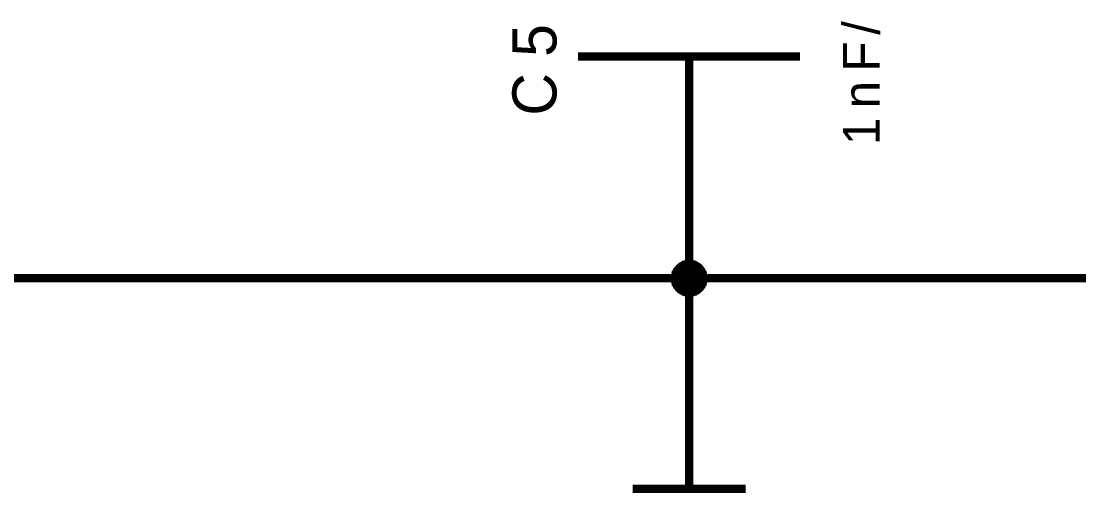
# Model space of a CAD drawing. Header units: millimetres. Extents: x 0 to 420, y 0 to 297.
# Drawn here: x 145.95 to 184.07, y 54.76 to 71.76 of the extents above; entities that cross this region are included whole.
import ezdxf

# ---------------------------------------------------------------- set-up
doc = ezdxf.new("R2010")
doc.units = ezdxf.units.MM
doc.layers.add('Sheet', color=255, linetype='Continuous')

msp = doc.modelspace()

# ---------------------------------------------------------------- linework, layer by layer
at = {"layer": 'Sheet'}
for points, const_width in [([(166.024, 70.491), (174.018, 70.491)], 0.3), ([(170.029, 70.491), (170.029, 67.494)], 0.3), ([(170.029, 67.494), (170.029, 62.493)], 0.3), ([(169.516, 62.493), (169.516, 62.526), (169.516, 62.543), (169.516, 62.576), (169.533, 62.593), (169.533, 62.626), (169.533, 62.642), (169.549, 62.675), (169.549, 62.692), (169.566, 62.708), (169.582, 62.742), (169.599, 62.758), (169.599, 62.775), (169.615, 62.791), (169.632, 62.824), (169.648, 62.841), (169.665, 62.857), (169.682, 62.874), (169.698, 62.891), (169.731, 62.907), (169.748, 62.924), (169.764, 62.924), (169.781, 62.94), (169.814, 62.957), (169.831, 62.973), (169.847, 62.973), (169.88, 62.99), (169.897, 62.99), (169.93, 62.99), (169.946, 63.007), (169.98, 63.007), (169.996, 63.007), (170.029, 63.007)], 0.3), ([(169.516, 62.493), (169.516, 62.526), (169.516, 62.543), (169.516, 62.576), (169.533, 62.593), (169.533, 62.626), (169.533, 62.642), (169.549, 62.675), (169.549, 62.692), (169.566, 62.708), (169.582, 62.742), (169.599, 62.758), (169.599, 62.775), (169.615, 62.791), (169.632, 62.824), (169.648, 62.841), (169.665, 62.857), (169.682, 62.874), (169.698, 62.891), (169.731, 62.907), (169.748, 62.924), (169.764, 62.924), (169.781, 62.94), (169.814, 62.957), (169.831, 62.973), (169.847, 62.973), (169.88, 62.99), (169.897, 62.99), (169.93, 62.99), (169.946, 63.007), (169.98, 63.007), (169.996, 63.007), (170.029, 63.007)], 0.3), ([(169.516, 62.493), (169.516, 62.526), (169.516, 62.543), (169.516, 62.576), (169.533, 62.593), (169.533, 62.626), (169.533, 62.642), (169.549, 62.675), (169.549, 62.692), (169.566, 62.708), (169.582, 62.742), (169.599, 62.758), (169.599, 62.775), (169.615, 62.791), (169.632, 62.824), (169.648, 62.841), (169.665, 62.857), (169.682, 62.874), (169.698, 62.891), (169.731, 62.907), (169.748, 62.924), (169.764, 62.924), (169.781, 62.94), (169.814, 62.957), (169.831, 62.973), (169.847, 62.973), (169.88, 62.99), (169.897, 62.99), (169.93, 62.99), (169.946, 63.007), (169.98, 63.007), (169.996, 63.007), (170.029, 63.007)], 0.3), ([(169.516, 62.493), (169.516, 62.526), (169.516, 62.543), (169.516, 62.576), (169.533, 62.593), (169.533, 62.626), (169.533, 62.642), (169.549, 62.675), (169.549, 62.692), (169.566, 62.708), (169.582, 62.742), (169.599, 62.758), (169.599, 62.775), (169.615, 62.791), (169.632, 62.824), (169.648, 62.841), (169.665, 62.857), (169.682, 62.874), (169.698, 62.891), (169.731, 62.907), (169.748, 62.924), (169.764, 62.924), (169.781, 62.94), (169.814, 62.957), (169.831, 62.973), (169.847, 62.973), (169.88, 62.99), (169.897, 62.99), (169.93, 62.99), (169.946, 63.007), (169.98, 63.007), (169.996, 63.007), (170.029, 63.007)], 0.3), ([(169.516, 62.493), (169.516, 62.526), (169.516, 62.543), (169.516, 62.576), (169.533, 62.593), (169.533, 62.626), (169.533, 62.642), (169.549, 62.675), (169.549, 62.692), (169.566, 62.708), (169.582, 62.742), (169.599, 62.758), (169.599, 62.775), (169.615, 62.791), (169.632, 62.824), (169.648, 62.841), (169.665, 62.857), (169.682, 62.874), (169.698, 62.891), (169.731, 62.907), (169.748, 62.924), (169.764, 62.924), (169.781, 62.94), (169.814, 62.957), (169.831, 62.973), (169.847, 62.973), (169.88, 62.99), (169.897, 62.99), (169.93, 62.99), (169.946, 63.007), (169.98, 63.007), (169.996, 63.007), (170.029, 63.007)], 0.3), ([(169.516, 62.493), (169.516, 62.526), (169.516, 62.543), (169.516, 62.576), (169.533, 62.593), (169.533, 62.626), (169.533, 62.642), (169.549, 62.675), (169.549, 62.692), (169.566, 62.708), (169.582, 62.742), (169.599, 62.758), (169.599, 62.775), (169.615, 62.791), (169.632, 62.824), (169.648, 62.841), (169.665, 62.857), (169.682, 62.874), (169.698, 62.891), (169.731, 62.907), (169.748, 62.924), (169.764, 62.924), (169.781, 62.94), (169.814, 62.957), (169.831, 62.973), (169.847, 62.973), (169.88, 62.99), (169.897, 62.99), (169.93, 62.99), (169.946, 63.007), (169.98, 63.007), (169.996, 63.007), (170.029, 63.007)], 0.3), ([(169.516, 62.493), (169.516, 62.526), (169.516, 62.543), (169.516, 62.576), (169.533, 62.593), (169.533, 62.626), (169.533, 62.642), (169.549, 62.675), (169.549, 62.692), (169.566, 62.708), (169.582, 62.742), (169.599, 62.758), (169.599, 62.775), (169.615, 62.791), (169.632, 62.824), (169.648, 62.841), (169.665, 62.857), (169.682, 62.874), (169.698, 62.891), (169.731, 62.907), (169.748, 62.924), (169.764, 62.924), (169.781, 62.94), (169.814, 62.957), (169.831, 62.973), (169.847, 62.973), (169.88, 62.99), (169.897, 62.99), (169.93, 62.99), (169.946, 63.007), (169.98, 63.007), (169.996, 63.007), (170.029, 63.007)], 0.0991), ([(169.516, 62.493), (169.516, 62.526), (169.516, 62.543), (169.516, 62.576), (169.533, 62.593), (169.533, 62.626), (169.533, 62.642), (169.549, 62.675), (169.549, 62.692), (169.566, 62.708), (169.582, 62.742), (169.599, 62.758), (169.599, 62.775), (169.615, 62.791), (169.632, 62.824), (169.648, 62.841), (169.665, 62.857), (169.682, 62.874), (169.698, 62.891), (169.731, 62.907), (169.748, 62.924), (169.764, 62.924), (169.781, 62.94), (169.814, 62.957), (169.831, 62.973), (169.847, 62.973), (169.88, 62.99), (169.897, 62.99), (169.93, 62.99), (169.946, 63.007), (169.98, 63.007), (169.996, 63.007), (170.029, 63.007)], 0.0991), ([(169.516, 62.493), (169.516, 62.526), (169.516, 62.543), (169.516, 62.576), (169.533, 62.593), (169.533, 62.626), (169.533, 62.642), (169.549, 62.675), (169.549, 62.692), (169.566, 62.708), (169.582, 62.742), (169.599, 62.758), (169.599, 62.775), (169.615, 62.791), (169.632, 62.824), (169.648, 62.841), (169.665, 62.857), (169.682, 62.874), (169.698, 62.891), (169.731, 62.907), (169.748, 62.924), (169.764, 62.924), (169.781, 62.94), (169.814, 62.957), (169.831, 62.973), (169.847, 62.973), (169.88, 62.99), (169.897, 62.99), (169.93, 62.99), (169.946, 63.007), (169.98, 63.007), (169.996, 63.007), (170.029, 63.007)], 0.0991), ([(169.516, 62.493), (169.516, 62.526), (169.516, 62.543), (169.516, 62.576), (169.533, 62.593), (169.533, 62.626), (169.533, 62.642), (169.549, 62.675), (169.549, 62.692), (169.566, 62.708), (169.582, 62.742), (169.599, 62.758), (169.599, 62.775), (169.615, 62.791), (169.632, 62.824), (169.648, 62.841), (169.665, 62.857), (169.682, 62.874), (169.698, 62.891), (169.731, 62.907), (169.748, 62.924), (169.764, 62.924), (169.781, 62.94), (169.814, 62.957), (169.831, 62.973), (169.847, 62.973), (169.88, 62.99), (169.897, 62.99), (169.93, 62.99), (169.946, 63.007), (169.98, 63.007), (169.996, 63.007), (170.029, 63.007)], 0.0991), ([(169.516, 62.493), (169.516, 62.526), (169.516, 62.543), (169.516, 62.576), (169.533, 62.593), (169.533, 62.626), (169.533, 62.642), (169.549, 62.675), (169.549, 62.692), (169.566, 62.708), (169.582, 62.742), (169.599, 62.758), (169.599, 62.775), (169.615, 62.791), (169.632, 62.824), (169.648, 62.841), (169.665, 62.857), (169.682, 62.874), (169.698, 62.891), (169.731, 62.907), (169.748, 62.924), (169.764, 62.924), (169.781, 62.94), (169.814, 62.957), (169.831, 62.973), (169.847, 62.973), (169.88, 62.99), (169.897, 62.99), (169.93, 62.99), (169.946, 63.007), (169.98, 63.007), (169.996, 63.007), (170.029, 63.007)], 0.0991), ([(169.516, 62.493), (169.516, 62.526), (169.516, 62.543), (169.516, 62.576), (169.533, 62.593), (169.533, 62.626), (169.533, 62.642), (169.549, 62.675), (169.549, 62.692), (169.566, 62.708), (169.582, 62.742), (169.599, 62.758), (169.599, 62.775), (169.615, 62.791), (169.632, 62.824), (169.648, 62.841), (169.665, 62.857), (169.682, 62.874), (169.698, 62.891), (169.731, 62.907), (169.748, 62.924), (169.764, 62.924), (169.781, 62.94), (169.814, 62.957), (169.831, 62.973), (169.847, 62.973), (169.88, 62.99), (169.897, 62.99), (169.93, 62.99), (169.946, 63.007), (169.98, 63.007), (169.996, 63.007), (170.029, 63.007)], 0.0991), ([(170.029, 63.007), (170.029, 63.007)], 0.3), ([(170.029, 63.007), (170.062, 63.007), (170.079, 63.007), (170.112, 63.007), (170.128, 62.99), (170.162, 62.99), (170.178, 62.99), (170.211, 62.973), (170.228, 62.973), (170.244, 62.957), (170.277, 62.94), (170.294, 62.924), (170.311, 62.924), (170.327, 62.907), (170.36, 62.891), (170.377, 62.874), (170.393, 62.857), (170.41, 62.841), (170.426, 62.824), (170.443, 62.791), (170.459, 62.775), (170.459, 62.758), (170.476, 62.742), (170.493, 62.708), (170.509, 62.692), (170.509, 62.675), (170.526, 62.642), (170.526, 62.626), (170.526, 62.593), (170.542, 62.576), (170.542, 62.543), (170.542, 62.526), (170.542, 62.493)], 0.3), ([(170.029, 63.007), (170.029, 63.007)], 0.3), ([(170.029, 63.007), (170.062, 63.007), (170.079, 63.007), (170.112, 63.007), (170.128, 62.99), (170.162, 62.99), (170.178, 62.99), (170.211, 62.973), (170.228, 62.973), (170.244, 62.957), (170.277, 62.94), (170.294, 62.924), (170.311, 62.924), (170.327, 62.907), (170.36, 62.891), (170.377, 62.874), (170.393, 62.857), (170.41, 62.841), (170.426, 62.824), (170.443, 62.791), (170.459, 62.775), (170.459, 62.758), (170.476, 62.742), (170.493, 62.708), (170.509, 62.692), (170.509, 62.675), (170.526, 62.642), (170.526, 62.626), (170.526, 62.593), (170.542, 62.576), (170.542, 62.543), (170.542, 62.526), (170.542, 62.493)], 0.3), ([(170.029, 63.007), (170.029, 63.007)], 0.3), ([(170.029, 63.007), (170.062, 63.007), (170.079, 63.007), (170.112, 63.007), (170.128, 62.99), (170.162, 62.99), (170.178, 62.99), (170.211, 62.973), (170.228, 62.973), (170.244, 62.957), (170.277, 62.94), (170.294, 62.924), (170.311, 62.924), (170.327, 62.907), (170.36, 62.891), (170.377, 62.874), (170.393, 62.857), (170.41, 62.841), (170.426, 62.824), (170.443, 62.791), (170.459, 62.775), (170.459, 62.758), (170.476, 62.742), (170.493, 62.708), (170.509, 62.692), (170.509, 62.675), (170.526, 62.642), (170.526, 62.626), (170.526, 62.593), (170.542, 62.576), (170.542, 62.543), (170.542, 62.526), (170.542, 62.493)], 0.3), ([(170.029, 63.007), (170.029, 63.007)], 0.3), ([(170.029, 63.007), (170.062, 63.007), (170.079, 63.007), (170.112, 63.007), (170.128, 62.99), (170.162, 62.99), (170.178, 62.99), (170.211, 62.973), (170.228, 62.973), (170.244, 62.957), (170.277, 62.94), (170.294, 62.924), (170.311, 62.924), (170.327, 62.907), (170.36, 62.891), (170.377, 62.874), (170.393, 62.857), (170.41, 62.841), (170.426, 62.824), (170.443, 62.791), (170.459, 62.775), (170.459, 62.758), (170.476, 62.742), (170.493, 62.708), (170.509, 62.692), (170.509, 62.675), (170.526, 62.642), (170.526, 62.626), (170.526, 62.593), (170.542, 62.576), (170.542, 62.543), (170.542, 62.526), (170.542, 62.493)], 0.3), ([(170.029, 63.007), (170.029, 63.007)], 0.3), ([(170.029, 63.007), (170.062, 63.007), (170.079, 63.007), (170.112, 63.007), (170.128, 62.99), (170.162, 62.99), (170.178, 62.99), (170.211, 62.973), (170.228, 62.973), (170.244, 62.957), (170.277, 62.94), (170.294, 62.924), (170.311, 62.924), (170.327, 62.907), (170.36, 62.891), (170.377, 62.874), (170.393, 62.857), (170.41, 62.841), (170.426, 62.824), (170.443, 62.791), (170.459, 62.775), (170.459, 62.758), (170.476, 62.742), (170.493, 62.708), (170.509, 62.692), (170.509, 62.675), (170.526, 62.642), (170.526, 62.626), (170.526, 62.593), (170.542, 62.576), (170.542, 62.543), (170.542, 62.526), (170.542, 62.493)], 0.3), ([(170.029, 63.007), (170.029, 63.007)], 0.3), ([(170.029, 63.007), (170.062, 63.007), (170.079, 63.007), (170.112, 63.007), (170.128, 62.99), (170.162, 62.99), (170.178, 62.99), (170.211, 62.973), (170.228, 62.973), (170.244, 62.957), (170.277, 62.94), (170.294, 62.924), (170.311, 62.924), (170.327, 62.907), (170.36, 62.891), (170.377, 62.874), (170.393, 62.857), (170.41, 62.841), (170.426, 62.824), (170.443, 62.791), (170.459, 62.775), (170.459, 62.758), (170.476, 62.742), (170.493, 62.708), (170.509, 62.692), (170.509, 62.675), (170.526, 62.642), (170.526, 62.626), (170.526, 62.593), (170.542, 62.576), (170.542, 62.543), (170.542, 62.526), (170.542, 62.493)], 0.3), ([(170.029, 63.007), (170.029, 63.007)], 0.0991), ([(170.029, 63.007), (170.062, 63.007), (170.079, 63.007), (170.112, 63.007), (170.128, 62.99), (170.162, 62.99), (170.178, 62.99), (170.211, 62.973), (170.228, 62.973), (170.244, 62.957), (170.277, 62.94), (170.294, 62.924), (170.311, 62.924), (170.327, 62.907), (170.36, 62.891), (170.377, 62.874), (170.393, 62.857), (170.41, 62.841), (170.426, 62.824), (170.443, 62.791), (170.459, 62.775), (170.459, 62.758), (170.476, 62.742), (170.493, 62.708), (170.509, 62.692), (170.509, 62.675), (170.526, 62.642), (170.526, 62.626), (170.526, 62.593), (170.542, 62.576), (170.542, 62.543), (170.542, 62.526), (170.542, 62.493)], 0.0991), ([(170.029, 63.007), (170.029, 63.007)], 0.0991), ([(170.029, 63.007), (170.062, 63.007), (170.079, 63.007), (170.112, 63.007), (170.128, 62.99), (170.162, 62.99), (170.178, 62.99), (170.211, 62.973), (170.228, 62.973), (170.244, 62.957), (170.277, 62.94), (170.294, 62.924), (170.311, 62.924), (170.327, 62.907), (170.36, 62.891), (170.377, 62.874), (170.393, 62.857), (170.41, 62.841), (170.426, 62.824), (170.443, 62.791), (170.459, 62.775), (170.459, 62.758), (170.476, 62.742), (170.493, 62.708), (170.509, 62.692), (170.509, 62.675), (170.526, 62.642), (170.526, 62.626), (170.526, 62.593), (170.542, 62.576), (170.542, 62.543), (170.542, 62.526), (170.542, 62.493)], 0.0991), ([(170.029, 63.007), (170.029, 63.007)], 0.0991), ([(170.029, 63.007), (170.062, 63.007), (170.079, 63.007), (170.112, 63.007), (170.128, 62.99), (170.162, 62.99), (170.178, 62.99), (170.211, 62.973), (170.228, 62.973), (170.244, 62.957), (170.277, 62.94), (170.294, 62.924), (170.311, 62.924), (170.327, 62.907), (170.36, 62.891), (170.377, 62.874), (170.393, 62.857), (170.41, 62.841), (170.426, 62.824), (170.443, 62.791), (170.459, 62.775), (170.459, 62.758), (170.476, 62.742), (170.493, 62.708), (170.509, 62.692), (170.509, 62.675), (170.526, 62.642), (170.526, 62.626), (170.526, 62.593), (170.542, 62.576), (170.542, 62.543), (170.542, 62.526), (170.542, 62.493)], 0.0991), ([(170.029, 63.007), (170.029, 63.007)], 0.0991), ([(170.029, 63.007), (170.062, 63.007), (170.079, 63.007), (170.112, 63.007), (170.128, 62.99), (170.162, 62.99), (170.178, 62.99), (170.211, 62.973), (170.228, 62.973), (170.244, 62.957), (170.277, 62.94), (170.294, 62.924), (170.311, 62.924), (170.327, 62.907), (170.36, 62.891), (170.377, 62.874), (170.393, 62.857), (170.41, 62.841), (170.426, 62.824), (170.443, 62.791), (170.459, 62.775), (170.459, 62.758), (170.476, 62.742), (170.493, 62.708), (170.509, 62.692), (170.509, 62.675), (170.526, 62.642), (170.526, 62.626), (170.526, 62.593), (170.542, 62.576), (170.542, 62.543), (170.542, 62.526), (170.542, 62.493)], 0.0991), ([(170.029, 63.007), (170.029, 63.007)], 0.0991), ([(170.029, 63.007), (170.062, 63.007), (170.079, 63.007), (170.112, 63.007), (170.128, 62.99), (170.162, 62.99), (170.178, 62.99), (170.211, 62.973), (170.228, 62.973), (170.244, 62.957), (170.277, 62.94), (170.294, 62.924), (170.311, 62.924), (170.327, 62.907), (170.36, 62.891), (170.377, 62.874), (170.393, 62.857), (170.41, 62.841), (170.426, 62.824), (170.443, 62.791), (170.459, 62.775), (170.459, 62.758), (170.476, 62.742), (170.493, 62.708), (170.509, 62.692), (170.509, 62.675), (170.526, 62.642), (170.526, 62.626), (170.526, 62.593), (170.542, 62.576), (170.542, 62.543), (170.542, 62.526), (170.542, 62.493)], 0.0991), ([(170.029, 63.007), (170.029, 63.007)], 0.0991), ([(170.029, 63.007), (170.062, 63.007), (170.079, 63.007), (170.112, 63.007), (170.128, 62.99), (170.162, 62.99), (170.178, 62.99), (170.211, 62.973), (170.228, 62.973), (170.244, 62.957), (170.277, 62.94), (170.294, 62.924), (170.311, 62.924), (170.327, 62.907), (170.36, 62.891), (170.377, 62.874), (170.393, 62.857), (170.41, 62.841), (170.426, 62.824), (170.443, 62.791), (170.459, 62.775), (170.459, 62.758), (170.476, 62.742), (170.493, 62.708), (170.509, 62.692), (170.509, 62.675), (170.526, 62.642), (170.526, 62.626), (170.526, 62.593), (170.542, 62.576), (170.542, 62.543), (170.542, 62.526), (170.542, 62.493)], 0.0991), ([(125.043, 62.493), (170.029, 62.493), (205.018, 62.493)], 0.3), ([(170.029, 61.98), (169.996, 61.98), (169.98, 61.98), (169.946, 61.98), (169.93, 61.996), (169.897, 61.996), (169.88, 61.996), (169.847, 62.013), (169.831, 62.013), (169.814, 62.03), (169.781, 62.046), (169.764, 62.063), (169.748, 62.063), (169.731, 62.079), (169.698, 62.096), (169.682, 62.112), (169.665, 62.129), (169.648, 62.145), (169.632, 62.162), (169.615, 62.195), (169.599, 62.212), (169.599, 62.228), (169.582, 62.245), (169.566, 62.278), (169.549, 62.294), (169.549, 62.311), (169.533, 62.344), (169.533, 62.361), (169.533, 62.394), (169.516, 62.41), (169.516, 62.444), (169.516, 62.46), (169.516, 62.493)], 0.3), ([(169.516, 62.493), (169.516, 62.493)], 0.3), ([(170.029, 61.98), (169.996, 61.98), (169.98, 61.98), (169.946, 61.98), (169.93, 61.996), (169.897, 61.996), (169.88, 61.996), (169.847, 62.013), (169.831, 62.013), (169.814, 62.03), (169.781, 62.046), (169.764, 62.063), (169.748, 62.063), (169.731, 62.079), (169.698, 62.096), (169.682, 62.112), (169.665, 62.129), (169.648, 62.145), (169.632, 62.162), (169.615, 62.195), (169.599, 62.212), (169.599, 62.228), (169.582, 62.245), (169.566, 62.278), (169.549, 62.294), (169.549, 62.311), (169.533, 62.344), (169.533, 62.361), (169.533, 62.394), (169.516, 62.41), (169.516, 62.444), (169.516, 62.46), (169.516, 62.493)], 0.3), ([(169.516, 62.493), (169.516, 62.493)], 0.3), ([(170.029, 61.98), (169.996, 61.98), (169.98, 61.98), (169.946, 61.98), (169.93, 61.996), (169.897, 61.996), (169.88, 61.996), (169.847, 62.013), (169.831, 62.013), (169.814, 62.03), (169.781, 62.046), (169.764, 62.063), (169.748, 62.063), (169.731, 62.079), (169.698, 62.096), (169.682, 62.112), (169.665, 62.129), (169.648, 62.145), (169.632, 62.162), (169.615, 62.195), (169.599, 62.212), (169.599, 62.228), (169.582, 62.245), (169.566, 62.278), (169.549, 62.294), (169.549, 62.311), (169.533, 62.344), (169.533, 62.361), (169.533, 62.394), (169.516, 62.41), (169.516, 62.444), (169.516, 62.46), (169.516, 62.493)], 0.3), ([(169.516, 62.493), (169.516, 62.493)], 0.3), ([(170.029, 61.98), (169.996, 61.98), (169.98, 61.98), (169.946, 61.98), (169.93, 61.996), (169.897, 61.996), (169.88, 61.996), (169.847, 62.013), (169.831, 62.013), (169.814, 62.03), (169.781, 62.046), (169.764, 62.063), (169.748, 62.063), (169.731, 62.079), (169.698, 62.096), (169.682, 62.112), (169.665, 62.129), (169.648, 62.145), (169.632, 62.162), (169.615, 62.195), (169.599, 62.212), (169.599, 62.228), (169.582, 62.245), (169.566, 62.278), (169.549, 62.294), (169.549, 62.311), (169.533, 62.344), (169.533, 62.361), (169.533, 62.394), (169.516, 62.41), (169.516, 62.444), (169.516, 62.46), (169.516, 62.493)], 0.3), ([(169.516, 62.493), (169.516, 62.493)], 0.3), ([(170.029, 61.98), (169.996, 61.98), (169.98, 61.98), (169.946, 61.98), (169.93, 61.996), (169.897, 61.996), (169.88, 61.996), (169.847, 62.013), (169.831, 62.013), (169.814, 62.03), (169.781, 62.046), (169.764, 62.063), (169.748, 62.063), (169.731, 62.079), (169.698, 62.096), (169.682, 62.112), (169.665, 62.129), (169.648, 62.145), (169.632, 62.162), (169.615, 62.195), (169.599, 62.212), (169.599, 62.228), (169.582, 62.245), (169.566, 62.278), (169.549, 62.294), (169.549, 62.311), (169.533, 62.344), (169.533, 62.361), (169.533, 62.394), (169.516, 62.41), (169.516, 62.444), (169.516, 62.46), (169.516, 62.493)], 0.3), ([(169.516, 62.493), (169.516, 62.493)], 0.3), ([(170.029, 61.98), (169.996, 61.98), (169.98, 61.98), (169.946, 61.98), (169.93, 61.996), (169.897, 61.996), (169.88, 61.996), (169.847, 62.013), (169.831, 62.013), (169.814, 62.03), (169.781, 62.046), (169.764, 62.063), (169.748, 62.063), (169.731, 62.079), (169.698, 62.096), (169.682, 62.112), (169.665, 62.129), (169.648, 62.145), (169.632, 62.162), (169.615, 62.195), (169.599, 62.212), (169.599, 62.228), (169.582, 62.245), (169.566, 62.278), (169.549, 62.294), (169.549, 62.311), (169.533, 62.344), (169.533, 62.361), (169.533, 62.394), (169.516, 62.41), (169.516, 62.444), (169.516, 62.46), (169.516, 62.493)], 0.3), ([(169.516, 62.493), (169.516, 62.493)], 0.3), ([(170.029, 61.98), (169.996, 61.98), (169.98, 61.98), (169.946, 61.98), (169.93, 61.996), (169.897, 61.996), (169.88, 61.996), (169.847, 62.013), (169.831, 62.013), (169.814, 62.03), (169.781, 62.046), (169.764, 62.063), (169.748, 62.063), (169.731, 62.079), (169.698, 62.096), (169.682, 62.112), (169.665, 62.129), (169.648, 62.145), (169.632, 62.162), (169.615, 62.195), (169.599, 62.212), (169.599, 62.228), (169.582, 62.245), (169.566, 62.278), (169.549, 62.294), (169.549, 62.311), (169.533, 62.344), (169.533, 62.361), (169.533, 62.394), (169.516, 62.41), (169.516, 62.444), (169.516, 62.46), (169.516, 62.493)], 0.0991), ([(169.516, 62.493), (169.516, 62.493)], 0.0991), ([(170.029, 61.98), (169.996, 61.98), (169.98, 61.98), (169.946, 61.98), (169.93, 61.996), (169.897, 61.996), (169.88, 61.996), (169.847, 62.013), (169.831, 62.013), (169.814, 62.03), (169.781, 62.046), (169.764, 62.063), (169.748, 62.063), (169.731, 62.079), (169.698, 62.096), (169.682, 62.112), (169.665, 62.129), (169.648, 62.145), (169.632, 62.162), (169.615, 62.195), (169.599, 62.212), (169.599, 62.228), (169.582, 62.245), (169.566, 62.278), (169.549, 62.294), (169.549, 62.311), (169.533, 62.344), (169.533, 62.361), (169.533, 62.394), (169.516, 62.41), (169.516, 62.444), (169.516, 62.46), (169.516, 62.493)], 0.0991), ([(169.516, 62.493), (169.516, 62.493)], 0.0991), ([(170.029, 61.98), (169.996, 61.98), (169.98, 61.98), (169.946, 61.98), (169.93, 61.996), (169.897, 61.996), (169.88, 61.996), (169.847, 62.013), (169.831, 62.013), (169.814, 62.03), (169.781, 62.046), (169.764, 62.063), (169.748, 62.063), (169.731, 62.079), (169.698, 62.096), (169.682, 62.112), (169.665, 62.129), (169.648, 62.145), (169.632, 62.162), (169.615, 62.195), (169.599, 62.212), (169.599, 62.228), (169.582, 62.245), (169.566, 62.278), (169.549, 62.294), (169.549, 62.311), (169.533, 62.344), (169.533, 62.361), (169.533, 62.394), (169.516, 62.41), (169.516, 62.444), (169.516, 62.46), (169.516, 62.493)], 0.0991), ([(169.516, 62.493), (169.516, 62.493)], 0.0991), ([(170.029, 61.98), (169.996, 61.98), (169.98, 61.98), (169.946, 61.98), (169.93, 61.996), (169.897, 61.996), (169.88, 61.996), (169.847, 62.013), (169.831, 62.013), (169.814, 62.03), (169.781, 62.046), (169.764, 62.063), (169.748, 62.063), (169.731, 62.079), (169.698, 62.096), (169.682, 62.112), (169.665, 62.129), (169.648, 62.145), (169.632, 62.162), (169.615, 62.195), (169.599, 62.212), (169.599, 62.228), (169.582, 62.245), (169.566, 62.278), (169.549, 62.294), (169.549, 62.311), (169.533, 62.344), (169.533, 62.361), (169.533, 62.394), (169.516, 62.41), (169.516, 62.444), (169.516, 62.46), (169.516, 62.493)], 0.0991), ([(169.516, 62.493), (169.516, 62.493)], 0.0991), ([(170.029, 61.98), (169.996, 61.98), (169.98, 61.98), (169.946, 61.98), (169.93, 61.996), (169.897, 61.996), (169.88, 61.996), (169.847, 62.013), (169.831, 62.013), (169.814, 62.03), (169.781, 62.046), (169.764, 62.063), (169.748, 62.063), (169.731, 62.079), (169.698, 62.096), (169.682, 62.112), (169.665, 62.129), (169.648, 62.145), (169.632, 62.162), (169.615, 62.195), (169.599, 62.212), (169.599, 62.228), (169.582, 62.245), (169.566, 62.278), (169.549, 62.294), (169.549, 62.311), (169.533, 62.344), (169.533, 62.361), (169.533, 62.394), (169.516, 62.41), (169.516, 62.444), (169.516, 62.46), (169.516, 62.493)], 0.0991), ([(169.516, 62.493), (169.516, 62.493)], 0.0991), ([(170.029, 61.98), (169.996, 61.98), (169.98, 61.98), (169.946, 61.98), (169.93, 61.996), (169.897, 61.996), (169.88, 61.996), (169.847, 62.013), (169.831, 62.013), (169.814, 62.03), (169.781, 62.046), (169.764, 62.063), (169.748, 62.063), (169.731, 62.079), (169.698, 62.096), (169.682, 62.112), (169.665, 62.129), (169.648, 62.145), (169.632, 62.162), (169.615, 62.195), (169.599, 62.212), (169.599, 62.228), (169.582, 62.245), (169.566, 62.278), (169.549, 62.294), (169.549, 62.311), (169.533, 62.344), (169.533, 62.361), (169.533, 62.394), (169.516, 62.41), (169.516, 62.444), (169.516, 62.46), (169.516, 62.493)], 0.0991), ([(169.516, 62.493), (169.516, 62.493)], 0.0991), ([(170.542, 62.493), (170.542, 62.46), (170.542, 62.444), (170.542, 62.41), (170.526, 62.394), (170.526, 62.361), (170.526, 62.344), (170.509, 62.311), (170.509, 62.294), (170.493, 62.278), (170.476, 62.245), (170.459, 62.228), (170.459, 62.212), (170.443, 62.195), (170.426, 62.162), (170.41, 62.145), (170.393, 62.129), (170.377, 62.112), (170.36, 62.096), (170.327, 62.079), (170.311, 62.063), (170.294, 62.063), (170.277, 62.046), (170.244, 62.03), (170.228, 62.013), (170.211, 62.013), (170.178, 61.996), (170.162, 61.996), (170.128, 61.996), (170.112, 61.98), (170.079, 61.98), (170.062, 61.98), (170.029, 61.98)], 0.3), ([(170.542, 62.493), (170.542, 62.46), (170.542, 62.444), (170.542, 62.41), (170.526, 62.394), (170.526, 62.361), (170.526, 62.344), (170.509, 62.311), (170.509, 62.294), (170.493, 62.278), (170.476, 62.245), (170.459, 62.228), (170.459, 62.212), (170.443, 62.195), (170.426, 62.162), (170.41, 62.145), (170.393, 62.129), (170.377, 62.112), (170.36, 62.096), (170.327, 62.079), (170.311, 62.063), (170.294, 62.063), (170.277, 62.046), (170.244, 62.03), (170.228, 62.013), (170.211, 62.013), (170.178, 61.996), (170.162, 61.996), (170.128, 61.996), (170.112, 61.98), (170.079, 61.98), (170.062, 61.98), (170.029, 61.98)], 0.3), ([(170.029, 59.993), (170.029, 62.493)], 0.3), ([(170.542, 62.493), (170.542, 62.46), (170.542, 62.444), (170.542, 62.41), (170.526, 62.394), (170.526, 62.361), (170.526, 62.344), (170.509, 62.311), (170.509, 62.294), (170.493, 62.278), (170.476, 62.245), (170.459, 62.228), (170.459, 62.212), (170.443, 62.195), (170.426, 62.162), (170.41, 62.145), (170.393, 62.129), (170.377, 62.112), (170.36, 62.096), (170.327, 62.079), (170.311, 62.063), (170.294, 62.063), (170.277, 62.046), (170.244, 62.03), (170.228, 62.013), (170.211, 62.013), (170.178, 61.996), (170.162, 61.996), (170.128, 61.996), (170.112, 61.98), (170.079, 61.98), (170.062, 61.98), (170.029, 61.98)], 0.3), ([(170.542, 62.493), (170.542, 62.46), (170.542, 62.444), (170.542, 62.41), (170.526, 62.394), (170.526, 62.361), (170.526, 62.344), (170.509, 62.311), (170.509, 62.294), (170.493, 62.278), (170.476, 62.245), (170.459, 62.228), (170.459, 62.212), (170.443, 62.195), (170.426, 62.162), (170.41, 62.145), (170.393, 62.129), (170.377, 62.112), (170.36, 62.096), (170.327, 62.079), (170.311, 62.063), (170.294, 62.063), (170.277, 62.046), (170.244, 62.03), (170.228, 62.013), (170.211, 62.013), (170.178, 61.996), (170.162, 61.996), (170.128, 61.996), (170.112, 61.98), (170.079, 61.98), (170.062, 61.98), (170.029, 61.98)], 0.3), ([(170.542, 62.493), (170.542, 62.46), (170.542, 62.444), (170.542, 62.41), (170.526, 62.394), (170.526, 62.361), (170.526, 62.344), (170.509, 62.311), (170.509, 62.294), (170.493, 62.278), (170.476, 62.245), (170.459, 62.228), (170.459, 62.212), (170.443, 62.195), (170.426, 62.162), (170.41, 62.145), (170.393, 62.129), (170.377, 62.112), (170.36, 62.096), (170.327, 62.079), (170.311, 62.063), (170.294, 62.063), (170.277, 62.046), (170.244, 62.03), (170.228, 62.013), (170.211, 62.013), (170.178, 61.996), (170.162, 61.996), (170.128, 61.996), (170.112, 61.98), (170.079, 61.98), (170.062, 61.98), (170.029, 61.98)], 0.3), ([(170.542, 62.493), (170.542, 62.46), (170.542, 62.444), (170.542, 62.41), (170.526, 62.394), (170.526, 62.361), (170.526, 62.344), (170.509, 62.311), (170.509, 62.294), (170.493, 62.278), (170.476, 62.245), (170.459, 62.228), (170.459, 62.212), (170.443, 62.195), (170.426, 62.162), (170.41, 62.145), (170.393, 62.129), (170.377, 62.112), (170.36, 62.096), (170.327, 62.079), (170.311, 62.063), (170.294, 62.063), (170.277, 62.046), (170.244, 62.03), (170.228, 62.013), (170.211, 62.013), (170.178, 61.996), (170.162, 61.996), (170.128, 61.996), (170.112, 61.98), (170.079, 61.98), (170.062, 61.98), (170.029, 61.98)], 0.3), ([(170.542, 62.493), (170.542, 62.46), (170.542, 62.444), (170.542, 62.41), (170.526, 62.394), (170.526, 62.361), (170.526, 62.344), (170.509, 62.311), (170.509, 62.294), (170.493, 62.278), (170.476, 62.245), (170.459, 62.228), (170.459, 62.212), (170.443, 62.195), (170.426, 62.162), (170.41, 62.145), (170.393, 62.129), (170.377, 62.112), (170.36, 62.096), (170.327, 62.079), (170.311, 62.063), (170.294, 62.063), (170.277, 62.046), (170.244, 62.03), (170.228, 62.013), (170.211, 62.013), (170.178, 61.996), (170.162, 61.996), (170.128, 61.996), (170.112, 61.98), (170.079, 61.98), (170.062, 61.98), (170.029, 61.98)], 0.0991), ([(170.542, 62.493), (170.542, 62.46), (170.542, 62.444), (170.542, 62.41), (170.526, 62.394), (170.526, 62.361), (170.526, 62.344), (170.509, 62.311), (170.509, 62.294), (170.493, 62.278), (170.476, 62.245), (170.459, 62.228), (170.459, 62.212), (170.443, 62.195), (170.426, 62.162), (170.41, 62.145), (170.393, 62.129), (170.377, 62.112), (170.36, 62.096), (170.327, 62.079), (170.311, 62.063), (170.294, 62.063), (170.277, 62.046), (170.244, 62.03), (170.228, 62.013), (170.211, 62.013), (170.178, 61.996), (170.162, 61.996), (170.128, 61.996), (170.112, 61.98), (170.079, 61.98), (170.062, 61.98), (170.029, 61.98)], 0.0991), ([(170.542, 62.493), (170.542, 62.46), (170.542, 62.444), (170.542, 62.41), (170.526, 62.394), (170.526, 62.361), (170.526, 62.344), (170.509, 62.311), (170.509, 62.294), (170.493, 62.278), (170.476, 62.245), (170.459, 62.228), (170.459, 62.212), (170.443, 62.195), (170.426, 62.162), (170.41, 62.145), (170.393, 62.129), (170.377, 62.112), (170.36, 62.096), (170.327, 62.079), (170.311, 62.063), (170.294, 62.063), (170.277, 62.046), (170.244, 62.03), (170.228, 62.013), (170.211, 62.013), (170.178, 61.996), (170.162, 61.996), (170.128, 61.996), (170.112, 61.98), (170.079, 61.98), (170.062, 61.98), (170.029, 61.98)], 0.0991), ([(170.542, 62.493), (170.542, 62.46), (170.542, 62.444), (170.542, 62.41), (170.526, 62.394), (170.526, 62.361), (170.526, 62.344), (170.509, 62.311), (170.509, 62.294), (170.493, 62.278), (170.476, 62.245), (170.459, 62.228), (170.459, 62.212), (170.443, 62.195), (170.426, 62.162), (170.41, 62.145), (170.393, 62.129), (170.377, 62.112), (170.36, 62.096), (170.327, 62.079), (170.311, 62.063), (170.294, 62.063), (170.277, 62.046), (170.244, 62.03), (170.228, 62.013), (170.211, 62.013), (170.178, 61.996), (170.162, 61.996), (170.128, 61.996), (170.112, 61.98), (170.079, 61.98), (170.062, 61.98), (170.029, 61.98)], 0.0991), ([(170.542, 62.493), (170.542, 62.46), (170.542, 62.444), (170.542, 62.41), (170.526, 62.394), (170.526, 62.361), (170.526, 62.344), (170.509, 62.311), (170.509, 62.294), (170.493, 62.278), (170.476, 62.245), (170.459, 62.228), (170.459, 62.212), (170.443, 62.195), (170.426, 62.162), (170.41, 62.145), (170.393, 62.129), (170.377, 62.112), (170.36, 62.096), (170.327, 62.079), (170.311, 62.063), (170.294, 62.063), (170.277, 62.046), (170.244, 62.03), (170.228, 62.013), (170.211, 62.013), (170.178, 61.996), (170.162, 61.996), (170.128, 61.996), (170.112, 61.98), (170.079, 61.98), (170.062, 61.98), (170.029, 61.98)], 0.0991), ([(170.542, 62.493), (170.542, 62.46), (170.542, 62.444), (170.542, 62.41), (170.526, 62.394), (170.526, 62.361), (170.526, 62.344), (170.509, 62.311), (170.509, 62.294), (170.493, 62.278), (170.476, 62.245), (170.459, 62.228), (170.459, 62.212), (170.443, 62.195), (170.426, 62.162), (170.41, 62.145), (170.393, 62.129), (170.377, 62.112), (170.36, 62.096), (170.327, 62.079), (170.311, 62.063), (170.294, 62.063), (170.277, 62.046), (170.244, 62.03), (170.228, 62.013), (170.211, 62.013), (170.178, 61.996), (170.162, 61.996), (170.128, 61.996), (170.112, 61.98), (170.079, 61.98), (170.062, 61.98), (170.029, 61.98)], 0.0991), ([(170.542, 62.493), (170.542, 62.493), (170.542, 62.493), (170.542, 62.493), (170.542, 62.493), (170.542, 62.493), (170.542, 62.493), (170.542, 62.493), (170.542, 62.493), (170.542, 62.493), (170.542, 62.493), (170.542, 62.493), (170.542, 62.493), (170.542, 62.493), (170.542, 62.493), (170.542, 62.493), (170.542, 62.493), (170.542, 62.493), (170.542, 62.493), (170.542, 62.493), (170.542, 62.493), (170.542, 62.493), (170.542, 62.493), (170.542, 62.493), (170.542, 62.493), (170.542, 62.493), (170.542, 62.493), (170.542, 62.493), (170.542, 62.493), (170.542, 62.493), (170.542, 62.493), (170.542, 62.493), (170.542, 62.493)], 0.3), ([(170.542, 62.493), (170.542, 62.493)], 0.3), ([(170.542, 62.493), (170.542, 62.493), (170.542, 62.493), (170.542, 62.493), (170.542, 62.493), (170.542, 62.493), (170.542, 62.493), (170.542, 62.493), (170.542, 62.493), (170.542, 62.493), (170.542, 62.493), (170.542, 62.493), (170.542, 62.493), (170.542, 62.493), (170.542, 62.493), (170.542, 62.493), (170.542, 62.493), (170.542, 62.493), (170.542, 62.493), (170.542, 62.493), (170.542, 62.493), (170.542, 62.493), (170.542, 62.493), (170.542, 62.493), (170.542, 62.493), (170.542, 62.493), (170.542, 62.493), (170.542, 62.493), (170.542, 62.493), (170.542, 62.493), (170.542, 62.493), (170.542, 62.493), (170.542, 62.493)], 0.3), ([(170.542, 62.493), (170.542, 62.493)], 0.3), ([(170.542, 62.493), (170.542, 62.493), (170.542, 62.493), (170.542, 62.493), (170.542, 62.493), (170.542, 62.493), (170.542, 62.493), (170.542, 62.493), (170.542, 62.493), (170.542, 62.493), (170.542, 62.493), (170.542, 62.493), (170.542, 62.493), (170.542, 62.493), (170.542, 62.493), (170.542, 62.493), (170.542, 62.493), (170.542, 62.493), (170.542, 62.493), (170.542, 62.493), (170.542, 62.493), (170.542, 62.493), (170.542, 62.493), (170.542, 62.493), (170.542, 62.493), (170.542, 62.493), (170.542, 62.493), (170.542, 62.493), (170.542, 62.493), (170.542, 62.493), (170.542, 62.493), (170.542, 62.493), (170.542, 62.493)], 0.3), ([(170.542, 62.493), (170.542, 62.493)], 0.3), ([(170.542, 62.493), (170.542, 62.493), (170.542, 62.493), (170.542, 62.493), (170.542, 62.493), (170.542, 62.493), (170.542, 62.493), (170.542, 62.493), (170.542, 62.493), (170.542, 62.493), (170.542, 62.493), (170.542, 62.493), (170.542, 62.493), (170.542, 62.493), (170.542, 62.493), (170.542, 62.493), (170.542, 62.493), (170.542, 62.493), (170.542, 62.493), (170.542, 62.493), (170.542, 62.493), (170.542, 62.493), (170.542, 62.493), (170.542, 62.493), (170.542, 62.493), (170.542, 62.493), (170.542, 62.493), (170.542, 62.493), (170.542, 62.493), (170.542, 62.493), (170.542, 62.493), (170.542, 62.493), (170.542, 62.493)], 0.3), ([(170.542, 62.493), (170.542, 62.493)], 0.3), ([(170.542, 62.493), (170.542, 62.493), (170.542, 62.493), (170.542, 62.493), (170.542, 62.493), (170.542, 62.493), (170.542, 62.493), (170.542, 62.493), (170.542, 62.493), (170.542, 62.493), (170.542, 62.493), (170.542, 62.493), (170.542, 62.493), (170.542, 62.493), (170.542, 62.493), (170.542, 62.493), (170.542, 62.493), (170.542, 62.493), (170.542, 62.493), (170.542, 62.493), (170.542, 62.493), (170.542, 62.493), (170.542, 62.493), (170.542, 62.493), (170.542, 62.493), (170.542, 62.493), (170.542, 62.493), (170.542, 62.493), (170.542, 62.493), (170.542, 62.493), (170.542, 62.493), (170.542, 62.493), (170.542, 62.493)], 0.3), ([(170.542, 62.493), (170.542, 62.493)], 0.3), ([(170.542, 62.493), (170.542, 62.493), (170.542, 62.493), (170.542, 62.493), (170.542, 62.493), (170.542, 62.493), (170.542, 62.493), (170.542, 62.493), (170.542, 62.493), (170.542, 62.493), (170.542, 62.493), (170.542, 62.493), (170.542, 62.493), (170.542, 62.493), (170.542, 62.493), (170.542, 62.493), (170.542, 62.493), (170.542, 62.493), (170.542, 62.493), (170.542, 62.493), (170.542, 62.493), (170.542, 62.493), (170.542, 62.493), (170.542, 62.493), (170.542, 62.493), (170.542, 62.493), (170.542, 62.493), (170.542, 62.493), (170.542, 62.493), (170.542, 62.493), (170.542, 62.493), (170.542, 62.493), (170.542, 62.493)], 0.3), ([(170.542, 62.493), (170.542, 62.493)], 0.3), ([(170.542, 62.493), (170.542, 62.493), (170.542, 62.493), (170.542, 62.493), (170.542, 62.493), (170.542, 62.493), (170.542, 62.493), (170.542, 62.493), (170.542, 62.493), (170.542, 62.493), (170.542, 62.493), (170.542, 62.493), (170.542, 62.493), (170.542, 62.493), (170.542, 62.493), (170.542, 62.493), (170.542, 62.493), (170.542, 62.493), (170.542, 62.493), (170.542, 62.493), (170.542, 62.493), (170.542, 62.493), (170.542, 62.493), (170.542, 62.493), (170.542, 62.493), (170.542, 62.493), (170.542, 62.493), (170.542, 62.493), (170.542, 62.493), (170.542, 62.493), (170.542, 62.493), (170.542, 62.493), (170.542, 62.493)], 0.0991), ([(170.542, 62.493), (170.542, 62.493)], 0.0991), ([(170.542, 62.493), (170.542, 62.493), (170.542, 62.493), (170.542, 62.493), (170.542, 62.493), (170.542, 62.493), (170.542, 62.493), (170.542, 62.493), (170.542, 62.493), (170.542, 62.493), (170.542, 62.493), (170.542, 62.493), (170.542, 62.493), (170.542, 62.493), (170.542, 62.493), (170.542, 62.493), (170.542, 62.493), (170.542, 62.493), (170.542, 62.493), (170.542, 62.493), (170.542, 62.493), (170.542, 62.493), (170.542, 62.493), (170.542, 62.493), (170.542, 62.493), (170.542, 62.493), (170.542, 62.493), (170.542, 62.493), (170.542, 62.493), (170.542, 62.493), (170.542, 62.493), (170.542, 62.493), (170.542, 62.493)], 0.0991), ([(170.542, 62.493), (170.542, 62.493)], 0.0991), ([(170.542, 62.493), (170.542, 62.493), (170.542, 62.493), (170.542, 62.493), (170.542, 62.493), (170.542, 62.493), (170.542, 62.493), (170.542, 62.493), (170.542, 62.493), (170.542, 62.493), (170.542, 62.493), (170.542, 62.493), (170.542, 62.493), (170.542, 62.493), (170.542, 62.493), (170.542, 62.493), (170.542, 62.493), (170.542, 62.493), (170.542, 62.493), (170.542, 62.493), (170.542, 62.493), (170.542, 62.493), (170.542, 62.493), (170.542, 62.493), (170.542, 62.493), (170.542, 62.493), (170.542, 62.493), (170.542, 62.493), (170.542, 62.493), (170.542, 62.493), (170.542, 62.493), (170.542, 62.493), (170.542, 62.493)], 0.0991), ([(170.542, 62.493), (170.542, 62.493)], 0.0991), ([(170.542, 62.493), (170.542, 62.493), (170.542, 62.493), (170.542, 62.493), (170.542, 62.493), (170.542, 62.493), (170.542, 62.493), (170.542, 62.493), (170.542, 62.493), (170.542, 62.493), (170.542, 62.493), (170.542, 62.493), (170.542, 62.493), (170.542, 62.493), (170.542, 62.493), (170.542, 62.493), (170.542, 62.493), (170.542, 62.493), (170.542, 62.493), (170.542, 62.493), (170.542, 62.493), (170.542, 62.493), (170.542, 62.493), (170.542, 62.493), (170.542, 62.493), (170.542, 62.493), (170.542, 62.493), (170.542, 62.493), (170.542, 62.493), (170.542, 62.493), (170.542, 62.493), (170.542, 62.493), (170.542, 62.493)], 0.0991), ([(170.542, 62.493), (170.542, 62.493)], 0.0991), ([(170.542, 62.493), (170.542, 62.493), (170.542, 62.493), (170.542, 62.493), (170.542, 62.493), (170.542, 62.493), (170.542, 62.493), (170.542, 62.493), (170.542, 62.493), (170.542, 62.493), (170.542, 62.493), (170.542, 62.493), (170.542, 62.493), (170.542, 62.493), (170.542, 62.493), (170.542, 62.493), (170.542, 62.493), (170.542, 62.493), (170.542, 62.493), (170.542, 62.493), (170.542, 62.493), (170.542, 62.493), (170.542, 62.493), (170.542, 62.493), (170.542, 62.493), (170.542, 62.493), (170.542, 62.493), (170.542, 62.493), (170.542, 62.493), (170.542, 62.493), (170.542, 62.493), (170.542, 62.493), (170.542, 62.493)], 0.0991), ([(170.542, 62.493), (170.542, 62.493)], 0.0991), ([(170.542, 62.493), (170.542, 62.493), (170.542, 62.493), (170.542, 62.493), (170.542, 62.493), (170.542, 62.493), (170.542, 62.493), (170.542, 62.493), (170.542, 62.493), (170.542, 62.493), (170.542, 62.493), (170.542, 62.493), (170.542, 62.493), (170.542, 62.493), (170.542, 62.493), (170.542, 62.493), (170.542, 62.493), (170.542, 62.493), (170.542, 62.493), (170.542, 62.493), (170.542, 62.493), (170.542, 62.493), (170.542, 62.493), (170.542, 62.493), (170.542, 62.493), (170.542, 62.493), (170.542, 62.493), (170.542, 62.493), (170.542, 62.493), (170.542, 62.493), (170.542, 62.493), (170.542, 62.493), (170.542, 62.493)], 0.0991), ([(170.542, 62.493), (170.542, 62.493)], 0.0991), ([(170.029, 59.993), (170.029, 54.909)], 0.3), ([(167.993, 54.909), (172.065, 54.909)], 0.3)]:
    msp.add_lwpolyline(points, dxfattribs=dict(at, const_width=const_width))
at = {"layer": 'Sheet', "const_width": 0.508}
msp.add_lwpolyline([(169.746, 62.5, 1), (170.254, 62.5, 1)], format="xyb", close=True, dxfattribs=at)

# ---------------------------------------------------------------- texts
at = {"layer": 'Sheet'}
for s, height, p in [('/', 1.325, (176.898, 71.269)), ('5', 1.59, (165.246, 70.475)), ('F', 1.325, (176.898, 69.945)), ('C', 1.59, (165.246, 68.355)), ('n', 1.325, (176.898, 68.62)), ('1', 1.325, (176.898, 67.295))]:
    msp.add_text(s, height=height, rotation=90, dxfattribs=at).set_placement(p)

doc.saveas('drawing.dxf')
